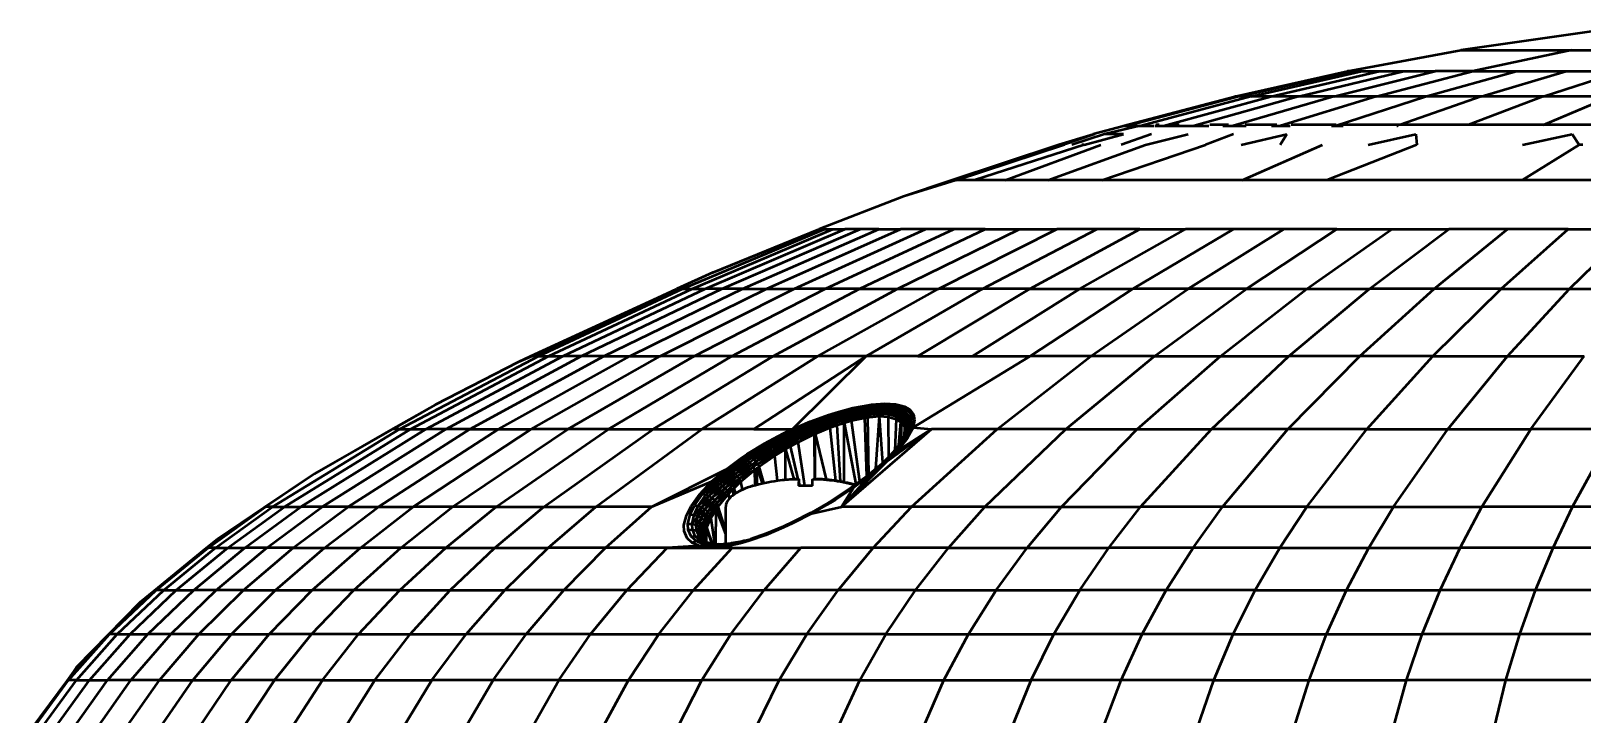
# Model space of a CAD drawing. Header units: millimetres. Extents: x -232 to 1390, y -69 to 653.
# Drawn here: x 91.8 to 146, y 526.2 to 550 of the extents above; entities that cross this region are included whole.
import ezdxf

# ---------------------------------------------------------------- set-up
doc = ezdxf.new("R2010")
doc.units = ezdxf.units.MM
doc.layers.add('Видимый контур (ГОСТ)', color=7, linetype='Continuous', lineweight=50)

msp = doc.modelspace()

# ---------------------------------------------------------------- linework, layer by layer
at = {"layer": 'Видимый контур (ГОСТ)'}
for p, q in [((146.331, 550.043), (141.695, 549.375)), ((137.737, 548.643), (141.695, 549.375)), ((141.695, 549.375), (141.826, 549.375)), ((141.826, 549.375), (141.853, 549.375)), ((141.853, 549.375), (142.163, 549.375)), ((145.55, 549.375), (142.109, 548.643)), ((142.163, 549.375), (142.325, 549.375)), ((142.325, 549.375), (142.704, 549.375)), ((142.704, 549.375), (143.105, 549.375)), ((143.105, 549.375), (143.444, 549.375)), ((143.444, 549.375), (144.184, 549.375)), ((144.184, 549.375), (144.38, 549.375)), ((144.38, 549.375), (145.511, 549.375)), ((145.511, 549.375), (145.55, 549.375)), ((145.55, 549.375), (146.86, 549.375)), ((133.808, 547.765), (137.737, 548.643)), ((133.948, 547.765), (137.861, 548.643)), ((134.367, 547.765), (138.233, 548.643)), ((135.063, 547.765), (138.85, 548.643)), ((136.028, 547.765), (139.706, 548.643)), ((137.256, 547.765), (140.796, 548.643)), ((137.861, 548.643), (137.737, 548.643)), ((137.861, 548.643), (138.233, 548.643)), ((138.233, 548.643), (138.85, 548.643)), ((138.737, 547.765), (142.109, 548.643)), ((138.85, 548.643), (139.706, 548.643)), ((139.706, 548.643), (140.796, 548.643)), ((140.458, 547.765), (143.636, 548.643)), ((142.109, 548.643), (140.796, 548.643)), ((142.109, 548.643), (143.636, 548.643)), ((142.406, 547.765), (145.365, 548.643)), ((143.636, 548.643), (145.365, 548.643)), ((144.565, 547.765), (147.28, 548.643)), ((145.365, 548.643), (147.28, 548.643)), ((129.914, 546.742), (133.808, 547.765)), ((133.948, 547.765), (130.07, 546.742)), ((134.367, 547.765), (130.537, 546.742)), ((131.31, 546.742), (135.063, 547.765)), ((136.028, 547.765), (132.383, 546.742)), ((137.256, 547.765), (133.748, 546.742)), ((133.948, 547.765), (133.808, 547.765)), ((134.367, 547.765), (133.948, 547.765)), ((135.063, 547.765), (134.367, 547.765)), ((136.028, 547.765), (135.063, 547.765)), ((138.737, 547.765), (135.394, 546.742)), ((137.256, 547.765), (136.028, 547.765)), ((138.737, 547.765), (137.256, 547.765)), ((137.308, 546.742), (140.458, 547.765)), ((140.458, 547.765), (138.737, 547.765)), ((142.406, 547.765), (139.572, 546.776)), ((142.406, 547.765), (140.458, 547.765)), ((144.565, 547.765), (141.964, 546.776)), ((144.565, 547.765), (142.406, 547.765)), ((146.918, 547.765), (144.565, 547.765)), ((144.571, 546.776), (146.918, 547.765)), ((128.859, 546.441), (127.665, 546.074)), ((128.915, 546.443), (127.83, 546.074)), ((129.254, 546.443), (128.119, 546.074)), ((128.551, 546.074), (129.92, 546.443)), ((128.915, 546.443), (128.859, 546.441)), ((128.866, 546.443), (128.859, 546.441)), ((129.915, 546.73), (128.866, 546.443)), ((130.491, 546.735), (129.254, 546.443)), ((129.92, 546.443), (129.254, 546.443)), ((130.901, 546.443), (129.837, 546.074)), ((129.914, 546.742), (130.07, 546.742)), ((129.915, 546.73), (129.914, 546.742)), ((130.07, 546.742), (130.23, 546.742)), ((130.07, 546.726), (130.07, 546.742)), ((130.23, 546.742), (130.537, 546.742)), ((130.537, 546.742), (130.975, 546.742)), ((130.537, 546.728), (130.537, 546.742)), ((130.686, 546.074), (132.18, 546.443)), ((131.01, 546.742), (131.114, 546.742)), ((131.105, 546.776), (131.048, 546.776)), ((131.117, 546.776), (131.105, 546.776)), ((131.114, 546.742), (131.31, 546.742)), ((131.114, 546.738), (131.114, 546.742)), ((131.115, 546.738), (131.114, 546.742)), ((131.17, 546.776), (131.117, 546.776)), ((131.31, 546.742), (131.309, 546.729)), ((131.31, 546.742), (132.383, 546.742)), ((131.312, 546.729), (131.31, 546.742)), ((131.692, 546.776), (131.682, 546.776)), ((131.857, 546.776), (131.692, 546.776)), ((132.381, 546.732), (132.383, 546.742)), ((132.383, 546.742), (132.591, 546.742)), ((132.384, 546.732), (132.383, 546.742)), ((132.591, 546.742), (132.903, 546.742)), ((133.756, 546.443), (132.784, 546.074)), ((133.217, 546.776), (132.938, 546.776)), ((133.299, 546.776), (133.217, 546.776)), ((133.581, 546.776), (133.299, 546.776)), ((133.382, 546.742), (133.748, 546.742)), ((133.746, 546.736), (133.748, 546.742)), ((133.748, 546.742), (134.203, 546.742)), ((133.748, 546.742), (133.748, 546.736)), ((133.75, 546.736), (133.748, 546.742)), ((134.023, 546.074), (135.622, 546.443)), ((134.83, 546.776), (134.165, 546.776)), ((134.984, 546.776), (134.83, 546.776)), ((135.27, 546.776), (134.984, 546.776)), ((135.088, 546.742), (135.394, 546.742)), ((135.622, 546.443), (135.385, 546.074)), ((135.394, 546.742), (135.393, 546.735)), ((135.394, 546.742), (135.736, 546.742)), ((135.396, 546.735), (135.394, 546.742)), ((136.131, 546.776), (135.768, 546.776)), ((136.357, 546.776), (136.131, 546.776)), ((136.641, 546.776), (136.357, 546.776)), ((137.112, 546.776), (136.641, 546.776)), ((137.345, 546.776), (137.112, 546.776)), ((137.174, 546.742), (137.237, 546.742)), ((137.236, 546.741), (137.237, 546.742)), ((137.237, 546.742), (137.308, 546.742)), ((137.237, 546.741), (137.237, 546.742)), ((137.308, 546.742), (137.581, 546.742)), ((137.308, 546.742), (137.308, 546.739)), ((137.31, 546.739), (137.308, 546.742)), ((138.453, 546.776), (137.552, 546.776)), ((138.711, 546.776), (138.453, 546.776)), ((138.456, 546.074), (140.125, 546.443)), ((139.33, 546.776), (138.711, 546.776)), ((139.894, 546.776), (139.33, 546.776)), ((139.457, 546.742), (139.474, 546.742)), ((139.49, 546.748), (139.474, 546.742)), ((139.474, 546.742), (139.482, 546.742)), ((139.474, 546.742), (139.474, 546.742)), ((141.001, 546.776), (139.894, 546.776)), ((140.125, 546.443), (140.154, 546.074)), ((141.097, 546.776), (141.001, 546.776)), ((142.71, 546.776), (141.097, 546.776)), ((142.771, 546.776), (142.71, 546.776)), ((143.548, 546.776), (142.771, 546.776)), ((144.407, 546.776), (143.548, 546.776)), ((143.846, 546.074), (145.577, 546.443)), ((145.802, 546.776), (144.407, 546.776)), ((145.825, 546.074), (145.577, 546.443)), ((146.292, 546.776), (145.802, 546.776)), ((127.665, 546.074), (123.87, 544.818)), ((127.684, 546.074), (123.87, 544.818)), ((124.076, 544.85), (127.83, 546.074)), ((128.551, 546.074), (124.723, 544.85)), ((125.794, 544.85), (129.125, 546.074)), ((127.28, 544.85), (130.686, 546.074)), ((127.684, 546.074), (127.665, 546.074)), ((127.731, 546.074), (127.684, 546.074)), ((127.872, 546.074), (127.83, 546.074)), ((128.551, 546.074), (128.467, 546.074)), ((129.166, 544.85), (132.784, 546.074)), ((134.06, 544.85), (136.866, 546.074)), ((140.154, 546.074), (137.021, 544.85)), ((143.831, 544.85), (145.825, 546.074)), ((145.948, 546.074), (145.825, 546.074)), ((124.076, 544.85), (122.243, 544.28)), ((123.87, 544.818), (122.243, 544.28)), ((124.723, 544.85), (124.076, 544.85)), ((125.794, 544.85), (124.723, 544.85)), ((127.28, 544.85), (125.794, 544.85)), ((129.166, 544.85), (127.28, 544.85)), ((131.433, 544.85), (129.166, 544.85)), ((134.06, 544.85), (131.433, 544.85)), ((137.021, 544.85), (134.06, 544.85)), ((140.289, 544.85), (137.021, 544.85)), ((143.831, 544.85), (140.289, 544.85)), ((147.613, 544.85), (143.831, 544.85)), ((122.243, 544.28), (119.303, 543.136)), ((114.535, 541.051), (119.482, 543.136)), ((114.863, 541.051), (119.78, 543.136)), ((115.32, 541.051), (120.196, 543.136)), ((115.59, 541.624), (119.303, 543.136)), ((115.907, 541.051), (120.729, 543.136)), ((116.62, 541.051), (121.378, 543.136)), ((117.46, 541.051), (122.14, 543.136)), ((118.423, 541.051), (123.016, 543.136)), ((119.482, 543.136), (119.303, 543.136)), ((119.303, 543.136), (119.304, 543.136)), ((119.304, 543.136), (119.304, 543.136)), ((119.304, 543.136), (119.304, 543.136)), ((119.482, 543.136), (119.78, 543.136)), ((119.507, 541.051), (124.001, 543.136)), ((119.78, 543.136), (120.196, 543.136)), ((120.729, 543.136), (120.196, 543.136)), ((120.711, 541.051), (125.095, 543.136)), ((121.378, 543.136), (120.729, 543.136)), ((121.378, 543.136), (122.14, 543.136)), ((122.03, 541.051), (126.294, 543.136)), ((123.016, 543.136), (122.14, 543.136)), ((124.001, 543.136), (123.016, 543.136)), ((123.461, 541.051), (127.595, 543.136)), ((125.095, 543.136), (124.001, 543.136)), ((125.003, 541.051), (128.995, 543.136)), ((125.095, 543.136), (126.294, 543.136)), ((126.294, 543.136), (127.595, 543.136)), ((126.649, 541.051), (130.492, 543.136)), ((128.995, 543.136), (127.595, 543.136)), ((128.397, 541.051), (132.08, 543.136)), ((130.492, 543.136), (128.995, 543.136)), ((130.242, 541.051), (133.757, 543.136)), ((130.492, 543.136), (132.08, 543.136)), ((133.757, 543.136), (132.08, 543.136)), ((132.181, 541.051), (135.519, 543.136)), ((135.519, 543.136), (133.757, 543.136)), ((134.207, 541.051), (137.361, 543.136)), ((137.361, 543.136), (135.519, 543.136)), ((136.317, 541.051), (139.278, 543.136)), ((137.361, 543.136), (139.278, 543.136)), ((138.505, 541.051), (141.267, 543.136)), ((139.278, 543.136), (141.267, 543.136)), ((140.766, 541.051), (143.322, 543.136)), ((143.322, 543.136), (141.267, 543.136)), ((143.094, 541.051), (145.438, 543.136)), ((145.438, 543.136), (143.322, 543.136)), ((145.438, 543.136), (147.61, 543.136)), ((145.485, 541.051), (147.61, 543.136)), ((115.59, 541.624), (114.338, 541.051)), ((109.286, 538.705), (114.338, 541.051)), ((109.502, 538.705), (114.535, 541.051)), ((109.86, 538.705), (114.863, 541.051)), ((110.359, 538.705), (115.32, 541.051)), ((111, 538.705), (115.907, 541.051)), ((111.78, 538.705), (116.62, 541.051)), ((112.698, 538.705), (117.46, 541.051)), ((113.75, 538.705), (118.423, 541.051)), ((114.535, 541.051), (114.338, 541.051)), ((114.338, 541.051), (114.338, 541.051)), ((114.535, 541.051), (114.863, 541.051)), ((114.863, 541.051), (115.32, 541.051)), ((114.935, 538.705), (119.507, 541.051)), ((115.907, 541.051), (115.32, 541.051)), ((116.62, 541.051), (115.907, 541.051)), ((116.25, 538.705), (120.711, 541.051)), ((116.62, 541.051), (117.46, 541.051)), ((117.46, 541.051), (118.423, 541.051)), ((117.691, 538.705), (122.03, 541.051)), ((119.507, 541.051), (118.423, 541.051)), ((119.256, 538.705), (123.461, 541.051)), ((120.711, 541.051), (119.507, 541.051)), ((120.711, 541.051), (122.03, 541.051)), ((120.94, 538.705), (125.003, 541.051)), ((122.03, 541.051), (123.461, 541.051)), ((122.739, 538.705), (126.649, 541.051)), ((125.003, 541.051), (123.461, 541.051)), ((124.649, 538.705), (128.397, 541.051)), ((126.649, 541.051), (125.003, 541.051)), ((126.649, 541.051), (128.397, 541.051)), ((126.666, 538.705), (130.242, 541.051)), ((128.397, 541.051), (130.242, 541.051)), ((128.784, 538.705), (132.181, 541.051)), ((132.181, 541.051), (130.242, 541.051)), ((130.998, 538.705), (134.207, 541.051)), ((134.207, 541.051), (132.181, 541.051)), ((133.304, 538.705), (136.317, 541.051)), ((134.207, 541.051), (136.317, 541.051)), ((135.695, 538.705), (138.505, 541.051)), ((136.317, 541.051), (138.505, 541.051)), ((138.165, 538.705), (140.766, 541.051)), ((140.766, 541.051), (138.505, 541.051)), ((140.71, 538.705), (143.094, 541.051)), ((143.094, 541.051), (140.766, 541.051)), ((143.094, 541.051), (145.485, 541.051)), ((143.322, 538.705), (145.485, 541.051)), ((145.485, 541.051), (147.931, 541.051)), ((113.801, 540.801), (109.22, 538.694)), ((104.65, 536.165), (109.502, 538.705)), ((105.037, 536.165), (109.86, 538.705)), ((105.578, 536.165), (110.359, 538.705)), ((108.797, 538.5), (105.902, 537.017)), ((106.271, 536.165), (111, 538.705)), ((107.115, 536.165), (111.78, 538.705)), ((108.107, 536.165), (112.698, 538.705)), ((109.286, 538.705), (108.797, 538.5)), ((109.219, 538.694), (108.797, 538.5)), ((109.22, 538.694), (109.219, 538.694)), ((109.246, 536.165), (113.75, 538.705)), ((109.502, 538.705), (109.286, 538.705)), ((109.502, 538.705), (109.86, 538.705)), ((109.86, 538.705), (110.359, 538.705)), ((111, 538.705), (110.359, 538.705)), ((110.528, 536.165), (114.935, 538.705)), ((111.78, 538.705), (111, 538.705)), ((111.78, 538.705), (112.698, 538.705)), ((111.951, 536.165), (116.25, 538.705)), ((112.698, 538.705), (113.75, 538.705)), ((113.51, 536.165), (117.691, 538.705)), ((114.935, 538.705), (113.75, 538.705)), ((116.25, 538.705), (114.935, 538.705)), ((115.202, 536.165), (119.256, 538.705)), ((116.25, 538.705), (117.691, 538.705)), ((117.024, 536.165), (120.94, 538.705)), ((117.691, 538.705), (119.256, 538.705)), ((118.371, 536.165), (120.94, 538.705)), ((120.94, 538.705), (119.256, 538.705)), ((122.739, 538.705), (120.94, 538.705)), ((122.578, 536.217), (126.666, 538.705)), ((122.739, 538.705), (124.649, 538.705)), ((124.649, 538.705), (126.666, 538.705)), ((125.51, 536.165), (128.784, 538.705)), ((128.784, 538.705), (126.666, 538.705)), ((127.906, 536.165), (130.998, 538.705)), ((130.998, 538.705), (128.784, 538.705)), ((130.4, 536.165), (133.304, 538.705)), ((130.998, 538.705), (133.304, 538.705)), ((132.986, 536.165), (135.695, 538.705)), ((133.304, 538.705), (135.695, 538.705)), ((135.659, 536.165), (138.165, 538.705)), ((138.165, 538.705), (135.695, 538.705)), ((140.71, 538.705), (138.165, 538.705)), ((138.412, 536.165), (140.71, 538.705)), ((140.71, 538.705), (143.322, 538.705)), ((141.238, 536.165), (143.322, 538.705)), ((143.322, 538.705), (145.996, 538.705)), ((144.13, 536.165), (145.996, 538.705)), ((105.902, 537.017), (104.357, 536.134)), ((105.902, 537.017), (104.417, 536.165)), ((119.613, 536.623), (119.881, 536.709)), ((119.621, 536.66), (119.703, 536.686)), ((119.703, 536.686), (119.894, 536.747)), ((119.872, 536.602), (120.419, 536.754)), ((120.411, 536.688), (119.872, 536.602)), ((119.874, 536.66), (120.433, 536.813)), ((119.881, 536.709), (119.874, 536.66)), ((119.875, 536.535), (120.411, 536.688)), ((119.881, 536.709), (120.452, 536.863)), ((119.894, 536.747), (120.477, 536.902)), ((120.41, 536.616), (120.893, 536.716)), ((120.411, 536.688), (120.41, 536.616)), ((120.411, 536.688), (120.904, 536.788)), ((120.419, 536.754), (120.411, 536.688)), ((120.419, 536.754), (120.922, 536.854)), ((120.433, 536.813), (120.419, 536.754)), ((120.433, 536.813), (120.947, 536.913)), ((120.452, 536.863), (120.433, 536.813)), ((120.452, 536.863), (120.977, 536.964)), ((120.477, 536.902), (121.013, 537.005)), ((120.893, 536.716), (120.89, 536.641)), ((120.904, 536.788), (120.893, 536.716)), ((120.893, 536.716), (120.996, 536.731)), ((120.922, 536.854), (120.904, 536.788)), ((120.904, 536.788), (121.009, 536.803)), ((120.947, 536.913), (120.922, 536.854)), ((120.922, 536.854), (121.029, 536.869)), ((120.977, 536.964), (120.947, 536.913)), ((120.947, 536.913), (121.056, 536.929)), ((120.977, 536.964), (121.089, 536.979)), ((120.996, 536.731), (120.99, 536.656)), ((121.399, 536.69), (120.99, 536.656)), ((121.009, 536.803), (120.996, 536.731)), ((120.996, 536.731), (121.411, 536.765)), ((121.029, 536.869), (121.009, 536.803)), ((121.009, 536.803), (121.433, 536.836)), ((121.013, 537.005), (121.127, 537.02)), ((121.056, 536.929), (121.029, 536.869)), ((121.029, 536.869), (121.462, 536.903)), ((121.089, 536.979), (121.056, 536.929)), ((121.056, 536.929), (121.498, 536.962)), ((121.089, 536.979), (121.541, 537.013)), ((121.127, 537.02), (121.589, 537.054)), ((121.399, 536.69), (121.395, 536.613)), ((121.411, 536.765), (121.399, 536.69)), ((121.732, 536.669), (121.399, 536.69)), ((121.433, 536.836), (121.411, 536.765)), ((121.411, 536.765), (121.75, 536.744)), ((121.462, 536.903), (121.433, 536.836)), ((121.433, 536.836), (121.778, 536.816)), ((121.498, 536.962), (121.462, 536.903)), ((121.462, 536.903), (121.814, 536.882)), ((121.541, 537.013), (121.498, 536.962)), ((121.498, 536.962), (121.858, 536.941)), ((121.541, 537.013), (121.909, 536.992)), ((121.589, 537.054), (121.966, 537.033)), ((121.75, 536.744), (121.732, 536.669)), ((121.778, 536.816), (121.75, 536.744)), ((121.75, 536.744), (122.025, 536.668)), ((121.814, 536.882), (121.778, 536.816)), ((121.778, 536.816), (122.058, 536.74)), ((121.858, 536.941), (121.814, 536.882)), ((121.814, 536.882), (122.1, 536.806)), ((121.909, 536.992), (121.858, 536.941)), ((121.858, 536.941), (122.151, 536.865)), ((121.909, 536.992), (122.209, 536.915)), ((121.966, 537.033), (122.153, 536.986)), ((122.058, 536.74), (122.025, 536.668)), ((122.1, 536.806), (122.058, 536.74)), ((122.058, 536.74), (122.225, 536.636)), ((122.151, 536.865), (122.1, 536.806)), ((122.1, 536.806), (122.271, 536.702)), ((122.209, 536.915), (122.151, 536.865)), ((122.151, 536.865), (122.326, 536.761)), ((122.153, 536.986), (122.273, 536.956)), ((122.209, 536.915), (122.39, 536.81)), ((122.271, 536.702), (122.225, 536.636)), ((122.326, 536.761), (122.271, 536.702)), ((122.345, 536.46), (122.271, 536.702)), ((122.271, 536.702), (122.393, 536.526)), ((122.273, 536.956), (122.46, 536.849)), ((122.39, 536.81), (122.326, 536.761)), ((122.326, 536.761), (122.453, 536.584)), ((122.39, 536.81), (122.521, 536.632)), ((122.46, 536.849), (122.596, 536.669)), ((100.225, 533.453), (104.65, 536.165)), ((100.639, 533.453), (105.037, 536.165)), ((101.217, 533.453), (105.578, 536.165)), ((101.684, 534.606), (104.417, 536.165)), ((101.958, 533.453), (106.271, 536.165)), ((102.861, 533.453), (107.115, 536.165)), ((103.921, 533.453), (108.107, 536.165)), ((104.65, 536.165), (104.417, 536.165)), ((104.65, 536.165), (105.037, 536.165)), ((105.037, 536.165), (105.578, 536.165)), ((105.138, 533.453), (109.246, 536.165)), ((106.271, 536.165), (105.578, 536.165)), ((107.115, 536.165), (106.271, 536.165)), ((106.509, 533.453), (110.528, 536.165)), ((107.115, 536.165), (108.107, 536.165)), ((108.03, 533.453), (111.951, 536.165)), ((108.107, 536.165), (109.246, 536.165)), ((110.528, 536.165), (109.246, 536.165)), ((109.697, 533.453), (113.51, 536.165)), ((111.951, 536.165), (110.528, 536.165)), ((111.506, 533.453), (115.202, 536.165)), ((111.951, 536.165), (113.51, 536.165)), ((113.51, 536.165), (115.202, 536.165)), ((117.024, 536.165), (115.202, 536.165)), ((117.024, 536.165), (118.371, 536.165)), ((118.038, 536.007), (118.34, 536.151)), ((118.34, 536.151), (118.371, 536.165)), ((118.36, 536.121), (118.991, 536.394)), ((118.371, 536.165), (118.985, 536.428)), ((118.385, 536.077), (119.002, 536.348)), ((119.019, 536.29), (118.385, 536.077)), ((118.416, 536.02), (119.019, 536.29)), ((119.041, 536.224), (118.416, 536.02)), ((118.45, 535.953), (119.041, 536.224)), ((119.066, 536.15), (118.45, 535.953)), ((118.487, 535.879), (119.066, 536.15)), ((118.985, 536.428), (119.621, 536.66)), ((118.991, 536.394), (119.613, 536.623)), ((118.991, 536.394), (119.002, 536.348)), ((119.002, 536.348), (119.612, 536.575)), ((119.615, 536.517), (119.002, 536.348)), ((119.002, 536.348), (119.019, 536.29)), ((119.019, 536.29), (119.615, 536.517)), ((119.624, 536.451), (119.019, 536.29)), ((119.019, 536.29), (119.041, 536.224)), ((119.041, 536.224), (119.624, 536.451)), ((119.638, 536.378), (119.041, 536.224)), ((119.041, 536.224), (119.066, 536.15)), ((119.066, 536.15), (119.638, 536.378)), ((119.657, 536.3), (119.066, 536.15)), ((119.066, 536.15), (119.095, 536.071)), ((119.657, 536.3), (119.095, 536.071)), ((119.161, 536.005), (119.657, 536.3)), ((119.161, 536.005), (119.68, 536.221)), ((119.612, 536.575), (119.874, 536.66)), ((119.613, 536.623), (119.612, 536.575)), ((119.612, 536.575), (119.615, 536.517)), ((119.615, 536.517), (119.872, 536.602)), ((119.615, 536.517), (119.624, 536.451)), ((119.624, 536.451), (119.875, 536.535)), ((119.624, 536.451), (119.638, 536.378)), ((119.638, 536.378), (119.885, 536.463)), ((119.638, 536.378), (119.657, 536.3)), ((119.657, 536.3), (119.899, 536.386)), ((119.918, 536.307), (119.657, 536.3)), ((119.657, 536.3), (119.68, 536.221)), ((119.68, 536.221), (119.918, 536.307)), ((119.886, 534.363), (119.68, 536.221)), ((119.874, 536.66), (119.872, 536.602)), ((119.872, 536.602), (119.875, 536.535)), ((120.41, 536.616), (119.875, 536.535)), ((119.875, 536.535), (119.885, 536.463)), ((119.885, 536.463), (120.41, 536.616)), ((120.415, 536.54), (119.885, 536.463)), ((119.885, 536.463), (119.899, 536.386)), ((120.415, 536.54), (119.899, 536.386)), ((119.899, 536.386), (119.918, 536.307)), ((119.918, 536.307), (120.167, 536.383)), ((119.918, 536.307), (120.028, 534.34)), ((120.075, 533.453), (123.219, 536.165)), ((120.167, 536.383), (120.415, 536.54)), ((120.167, 536.383), (120.426, 536.462)), ((120.167, 536.383), (120.583, 534.241)), ((120.169, 534.315), (120.167, 536.383)), ((120.89, 536.641), (120.41, 536.616)), ((120.41, 536.616), (120.415, 536.54)), ((120.415, 536.54), (120.89, 536.641)), ((120.893, 536.563), (120.415, 536.54)), ((120.415, 536.54), (120.426, 536.462)), ((120.426, 536.462), (120.893, 536.563)), ((120.714, 534.338), (120.426, 536.462)), ((120.89, 536.641), (120.99, 536.656)), ((120.89, 536.641), (120.893, 536.563)), ((120.893, 536.563), (120.992, 536.579)), ((120.964, 534.523), (120.893, 536.563)), ((120.99, 536.656), (120.992, 536.579)), ((120.992, 536.579), (121.055, 536.584)), ((120.992, 536.579), (121.02, 534.57)), ((121.055, 536.584), (121.395, 536.613)), ((121.395, 536.613), (121.267, 534.776)), ((121.395, 536.613), (121.724, 536.592)), ((121.395, 536.613), (121.514, 534.988)), ((123.219, 536.165), (121.621, 535.003)), ((121.732, 536.669), (121.724, 536.592)), ((121.724, 536.592), (121.744, 536.586)), ((121.73, 535.201), (121.724, 536.592)), ((122.003, 536.592), (121.732, 536.669)), ((121.744, 536.586), (121.992, 536.515)), ((121.992, 536.515), (121.935, 535.423)), ((122.003, 536.592), (121.992, 536.515)), ((121.992, 536.515), (122.166, 536.487)), ((121.992, 536.515), (122.155, 536.409)), ((122.025, 536.668), (122.003, 536.592)), ((122.166, 536.487), (122.003, 536.592)), ((122.166, 536.487), (122.025, 536.668)), ((122.025, 536.668), (122.19, 536.563)), ((122.033, 535.409), (123.219, 536.165)), ((122.084, 535.614), (122.155, 536.409)), ((122.169, 536.386), (122.1, 535.635)), ((122.166, 536.487), (122.155, 536.409)), ((122.155, 536.409), (122.169, 536.386)), ((122.19, 536.563), (122.166, 536.487)), ((122.284, 536.309), (122.166, 536.487)), ((122.169, 536.386), (122.284, 536.309)), ((122.169, 536.386), (122.274, 536.23)), ((122.17, 535.74), (122.169, 536.386)), ((122.225, 536.636), (122.19, 536.563)), ((122.284, 536.309), (122.19, 536.563)), ((122.19, 536.563), (122.308, 536.387)), ((122.308, 536.387), (122.225, 536.636)), ((122.225, 536.636), (122.345, 536.46)), ((122.274, 536.23), (122.267, 535.919)), ((122.284, 536.309), (122.274, 536.23)), ((122.274, 536.23), (122.312, 536.131)), ((122.274, 536.23), (122.301, 536.071)), ((122.278, 535.939), (122.334, 536.209)), ((122.281, 535.945), (122.371, 536.283)), ((122.334, 536.209), (122.281, 535.945)), ((122.308, 536.387), (122.284, 536.309)), ((122.312, 536.131), (122.284, 536.309)), ((122.484, 536.15), (122.305, 535.825)), ((122.345, 536.46), (122.308, 536.387)), ((122.312, 536.131), (122.308, 536.387)), ((122.308, 536.387), (122.334, 536.209)), ((122.334, 536.209), (122.312, 536.131)), ((122.315, 536.018), (122.42, 536.35)), ((122.371, 536.283), (122.315, 536.018)), ((122.334, 536.209), (122.345, 536.46)), ((122.371, 536.283), (122.334, 536.209)), ((122.393, 536.526), (122.345, 536.46)), ((122.345, 536.46), (122.371, 536.283)), ((122.363, 536.084), (122.481, 536.407)), ((122.42, 536.35), (122.363, 536.084)), ((122.425, 536.141), (122.363, 536.084)), ((122.371, 536.283), (122.393, 536.526)), ((122.42, 536.35), (122.371, 536.283)), ((122.556, 536.165), (122.386, 535.851)), ((122.453, 536.584), (122.393, 536.526)), ((122.393, 536.526), (122.42, 536.35)), ((122.484, 536.15), (122.411, 536.106)), ((122.425, 536.141), (122.411, 536.106)), ((122.481, 536.407), (122.42, 536.35)), ((122.481, 536.407), (122.425, 536.141)), ((122.497, 536.186), (122.425, 536.141)), ((122.521, 536.632), (122.453, 536.584)), ((122.453, 536.584), (122.481, 536.407)), ((122.552, 536.454), (122.481, 536.407)), ((122.497, 536.186), (122.484, 536.15)), ((122.552, 536.454), (122.497, 536.186)), ((122.521, 536.632), (122.552, 536.454)), ((122.524, 533.453), (125.51, 536.165)), ((122.565, 536.181), (122.556, 536.165)), ((122.578, 536.217), (122.565, 536.181)), ((122.631, 536.489), (122.578, 536.217)), ((122.578, 536.217), (123.219, 536.165)), ((122.596, 536.669), (122.631, 536.489)), ((125.51, 536.165), (123.219, 536.165)), ((125.085, 533.453), (127.906, 536.165)), ((127.906, 536.165), (125.51, 536.165)), ((127.751, 533.453), (130.4, 536.165)), ((127.906, 536.165), (130.4, 536.165)), ((130.4, 536.165), (132.986, 536.165)), ((130.516, 533.453), (132.986, 536.165)), ((135.659, 536.165), (132.986, 536.165)), ((133.374, 533.453), (135.659, 536.165)), ((138.412, 536.165), (135.659, 536.165)), ((136.316, 533.453), (138.412, 536.165)), ((138.412, 536.165), (141.238, 536.165)), ((139.337, 533.453), (141.238, 536.165)), ((141.238, 536.165), (144.13, 536.165)), ((142.429, 533.453), (144.13, 536.165)), ((147.082, 536.165), (144.13, 536.165)), ((145.584, 533.453), (147.082, 536.165)), ((104.357, 536.134), (101.684, 534.606)), ((104.357, 536.134), (104.357, 536.134)), ((116.771, 535.288), (117.388, 535.663)), ((116.828, 535.269), (117.429, 535.639)), ((117.477, 535.599), (116.828, 535.269)), ((116.891, 535.233), (117.477, 535.599)), ((117.388, 535.663), (118.038, 536.007)), ((117.429, 535.639), (118.064, 535.979)), ((118.097, 535.936), (117.429, 535.639)), ((117.429, 535.639), (117.477, 535.599)), ((117.477, 535.599), (118.097, 535.936)), ((118.134, 535.88), (117.477, 535.599)), ((117.477, 535.599), (117.529, 535.545)), ((117.529, 535.545), (118.134, 535.88)), ((118.175, 535.813), (117.529, 535.545)), ((117.583, 535.477), (118.175, 535.813)), ((118.217, 535.737), (117.583, 535.477)), ((117.637, 535.401), (118.217, 535.737)), ((118.26, 535.656), (117.637, 535.401)), ((118.26, 535.656), (117.689, 535.317)), ((118.064, 535.979), (118.36, 536.121)), ((118.064, 535.979), (118.097, 535.936)), ((118.097, 535.936), (118.385, 536.077)), ((118.097, 535.936), (118.134, 535.88)), ((118.124, 535.464), (118.26, 535.656)), ((118.134, 535.88), (118.416, 536.02)), ((118.134, 535.88), (118.175, 535.813)), ((118.175, 535.813), (118.45, 535.953)), ((118.487, 535.879), (118.175, 535.813)), ((118.175, 535.813), (118.217, 535.737)), ((118.217, 535.737), (118.487, 535.879)), ((118.526, 535.798), (118.217, 535.737)), ((118.217, 535.737), (118.26, 535.656)), ((118.26, 535.656), (118.526, 535.798)), ((118.565, 535.715), (118.26, 535.656)), ((118.26, 535.656), (118.302, 535.572)), ((118.302, 535.572), (118.565, 535.715)), ((118.36, 536.121), (118.385, 536.077)), ((118.385, 536.077), (118.416, 536.02)), ((118.416, 536.02), (118.45, 535.953)), ((118.45, 535.953), (118.487, 535.879)), ((119.095, 536.071), (118.487, 535.879)), ((118.487, 535.879), (118.526, 535.798)), ((118.526, 535.798), (119.095, 536.071)), ((119.126, 535.99), (118.526, 535.798)), ((118.526, 535.798), (118.565, 535.715)), ((118.565, 535.715), (119.126, 535.99)), ((118.798, 534.187), (118.565, 535.715)), ((119.095, 536.071), (119.126, 535.99)), ((119.126, 535.99), (119.161, 536.005)), ((119.126, 535.99), (119.14, 534.418)), ((119.161, 536.005), (119.546, 534.403)), ((119.162, 534.419), (119.161, 536.005)), ((121.896, 535.373), (122.232, 535.783)), ((122.173, 535.728), (121.896, 535.373)), ((121.952, 535.427), (122.305, 535.825)), ((122.232, 535.783), (121.952, 535.427)), ((122.305, 535.825), (122.022, 535.465)), ((122.386, 535.851), (122.102, 535.486)), ((122.301, 535.982), (122.143, 535.69)), ((122.147, 535.694), (122.349, 536.049)), ((122.173, 535.728), (122.411, 536.106)), ((122.349, 536.049), (122.173, 535.728)), ((122.232, 535.783), (122.173, 535.728)), ((122.411, 536.106), (122.232, 535.783)), ((122.305, 535.825), (122.232, 535.783)), ((122.275, 535.935), (122.312, 536.131)), ((122.315, 536.018), (122.284, 535.951)), ((122.349, 536.049), (122.301, 535.982)), ((122.315, 536.018), (122.301, 535.982)), ((122.363, 536.084), (122.315, 536.018)), ((122.411, 536.106), (122.349, 536.049)), ((122.363, 536.084), (122.349, 536.049)), ((116.039, 534.761), (116.602, 535.175)), ((116.115, 534.752), (116.663, 535.159)), ((116.731, 535.123), (116.115, 534.752)), ((116.198, 534.721), (116.731, 535.123)), ((116.801, 535.071), (116.198, 534.721)), ((116.284, 534.67), (116.801, 535.071)), ((116.602, 535.175), (116.771, 535.288)), ((116.663, 535.159), (116.828, 535.269)), ((116.663, 535.159), (116.731, 535.123)), ((116.731, 535.123), (116.891, 535.233)), ((116.731, 535.123), (116.801, 535.071)), ((116.801, 535.071), (116.958, 535.18)), ((116.801, 535.071), (116.872, 535.003)), ((116.828, 535.269), (116.891, 535.233)), ((116.872, 535.003), (117.025, 535.113)), ((117.529, 535.545), (116.891, 535.233)), ((116.891, 535.233), (116.958, 535.18)), ((116.958, 535.18), (117.529, 535.545)), ((117.583, 535.477), (116.958, 535.18)), ((116.958, 535.18), (117.025, 535.113)), ((117.025, 535.113), (117.583, 535.477)), ((117.637, 535.401), (117.025, 535.113)), ((117.025, 535.113), (117.09, 535.034)), ((117.09, 535.034), (117.637, 535.401)), ((117.689, 535.317), (117.09, 535.034)), ((117.149, 534.948), (117.689, 535.317)), ((117.737, 535.23), (117.149, 534.948)), ((117.201, 534.857), (117.737, 535.23)), ((117.529, 535.545), (117.583, 535.477)), ((117.583, 535.477), (117.637, 535.401)), ((117.637, 535.401), (117.689, 535.317)), ((118.124, 535.464), (117.689, 535.317)), ((117.689, 535.317), (117.737, 535.23)), ((117.737, 535.23), (118.124, 535.464)), ((117.737, 535.23), (117.833, 534.369)), ((118.123, 534.403), (118.124, 535.464)), ((118.124, 535.464), (118.302, 535.572)), ((118.124, 535.464), (118.419, 534.42)), ((118.566, 534.414), (118.302, 535.572)), ((121.481, 534.956), (121.953, 535.389)), ((121.884, 535.352), (121.481, 534.956)), ((121.953, 535.389), (121.545, 534.99)), ((122.033, 535.409), (121.621, 535.003)), ((121.829, 535.298), (121.808, 535.277)), ((121.896, 535.373), (121.829, 535.298)), ((121.884, 535.352), (121.829, 535.298)), ((121.952, 535.427), (121.884, 535.352)), ((121.953, 535.389), (121.884, 535.352)), ((121.952, 535.427), (121.896, 535.373)), ((122.022, 535.465), (121.952, 535.427)), ((122.022, 535.465), (121.953, 535.389)), ((122.102, 535.486), (122.033, 535.409)), ((101.684, 534.606), (99.917, 533.418)), ((101.684, 534.606), (99.977, 533.453)), ((113.453, 533.453), (116.039, 534.761)), ((115.548, 534.335), (116.039, 534.761)), ((115.639, 534.334), (116.115, 534.752)), ((116.198, 534.721), (115.639, 534.334)), ((115.738, 534.309), (116.198, 534.721)), ((116.284, 534.67), (115.738, 534.309)), ((115.837, 534.261), (116.284, 534.67)), ((116.367, 534.603), (115.837, 534.261)), ((115.932, 534.193), (116.367, 534.603)), ((116.444, 534.521), (115.932, 534.193)), ((116.017, 534.109), (116.444, 534.521)), ((116.115, 534.752), (116.198, 534.721)), ((116.198, 534.721), (116.284, 534.67)), ((116.872, 535.003), (116.284, 534.67)), ((116.284, 534.67), (116.367, 534.603)), ((116.367, 534.603), (116.872, 535.003)), ((116.94, 534.924), (116.367, 534.603)), ((116.367, 534.603), (116.444, 534.521)), ((116.444, 534.521), (116.94, 534.924)), ((117.002, 534.837), (116.444, 534.521)), ((116.444, 534.521), (116.511, 534.43)), ((116.511, 534.43), (117.002, 534.837)), ((117.054, 534.745), (116.511, 534.43)), ((116.564, 534.334), (117.054, 534.745)), ((116.872, 535.003), (116.94, 534.924)), ((116.94, 534.924), (117.09, 535.034)), ((117.149, 534.948), (116.94, 534.924)), ((116.94, 534.924), (117.002, 534.837)), ((117.149, 534.948), (117.002, 534.837)), ((117.002, 534.837), (117.054, 534.745)), ((117.054, 534.745), (117.142, 534.812)), ((117.07, 534.211), (117.054, 534.745)), ((117.09, 535.034), (117.149, 534.948)), ((117.142, 534.812), (117.201, 534.857)), ((117.142, 534.812), (117.316, 534.275)), ((117.142, 534.231), (117.142, 534.812)), ((117.149, 534.948), (117.201, 534.857)), ((117.372, 534.288), (117.201, 534.857)), ((121.621, 535.003), (120.075, 533.453)), ((120.075, 533.453), (121.079, 534.549)), ((120.396, 534.103), (121.01, 534.543)), ((121.01, 534.543), (120.44, 534.125)), ((121.079, 534.549), (120.5, 534.122)), ((120.955, 534.515), (121.545, 534.99)), ((121.481, 534.956), (120.955, 534.515)), ((121.01, 534.543), (120.955, 534.515)), ((121.545, 534.99), (121.01, 534.543)), ((121.621, 535.003), (121.079, 534.549)), ((121.545, 534.99), (121.481, 534.956)), ((113.453, 533.453), (115.548, 534.335)), ((115.128, 533.89), (115.548, 534.335)), ((115.234, 533.898), (115.639, 534.334)), ((115.738, 534.309), (115.234, 533.898)), ((115.348, 533.879), (115.738, 534.309)), ((115.837, 534.261), (115.348, 533.879)), ((115.461, 533.834), (115.837, 534.261)), ((115.932, 534.193), (115.461, 533.834)), ((115.567, 533.766), (115.932, 534.193)), ((116.017, 534.109), (115.567, 533.766)), ((115.639, 534.334), (115.738, 534.309)), ((115.658, 533.678), (116.017, 534.109)), ((116.087, 534.013), (115.658, 533.678)), ((115.729, 533.578), (116.087, 534.013)), ((115.738, 534.309), (115.837, 534.261)), ((115.837, 534.261), (115.932, 534.193)), ((115.932, 534.193), (116.017, 534.109)), ((116.511, 534.43), (116.017, 534.109)), ((116.017, 534.109), (116.087, 534.013)), ((116.511, 534.43), (116.087, 534.013)), ((116.087, 534.013), (116.317, 534.089)), ((116.087, 534.013), (116.139, 533.912)), ((116.139, 533.912), (116.317, 534.089)), ((116.316, 533.875), (116.317, 534.089)), ((116.317, 534.089), (116.511, 534.43)), ((116.317, 534.089), (116.564, 534.334)), ((116.317, 534.089), (116.379, 533.918)), ((116.511, 534.43), (116.564, 534.334)), ((116.628, 534.054), (116.564, 534.334)), ((118.618, 534.184), (118.609, 534.227)), ((120.396, 534.103), (119.789, 533.702)), ((120.44, 534.125), (119.82, 533.718)), ((120.5, 534.122), (119.868, 533.705)), ((120.075, 533.453), (120.5, 534.122)), ((120.955, 534.515), (120.396, 534.103)), ((120.44, 534.125), (120.396, 534.103)), ((97.982, 532.029), (99.977, 533.453)), ((98.238, 532.029), (100.225, 533.453)), ((98.302, 532.332), (99.977, 533.453)), ((98.664, 532.029), (100.639, 533.453)), ((99.258, 532.029), (101.217, 533.453)), ((100.225, 533.453), (99.977, 533.453)), ((100.021, 532.029), (101.958, 533.453)), ((100.225, 533.453), (100.639, 533.453)), ((100.639, 533.453), (101.217, 533.453)), ((100.949, 532.029), (102.861, 533.453)), ((101.958, 533.453), (101.217, 533.453)), ((102.861, 533.453), (101.958, 533.453)), ((102.041, 532.029), (103.921, 533.453)), ((102.861, 533.453), (103.921, 533.453)), ((103.293, 532.029), (105.138, 533.453)), ((103.921, 533.453), (105.138, 533.453)), ((104.703, 532.029), (106.509, 533.453)), ((106.509, 533.453), (105.138, 533.453)), ((106.268, 532.029), (108.03, 533.453)), ((108.03, 533.453), (106.509, 533.453)), ((107.983, 532.029), (109.697, 533.453)), ((108.03, 533.453), (109.697, 533.453)), ((109.697, 533.453), (111.506, 533.453)), ((109.845, 532.029), (111.506, 533.453)), ((113.453, 533.453), (111.506, 533.453)), ((111.849, 532.029), (113.453, 533.453)), ((114.67, 533.158), (114.819, 533.453)), ((114.799, 533.186), (114.952, 533.498)), ((114.819, 533.453), (114.832, 533.48)), ((114.832, 533.48), (115.128, 533.89)), ((114.934, 533.18), (115.078, 533.486)), ((115.202, 533.444), (114.934, 533.18)), ((114.952, 533.498), (115.234, 533.898)), ((114.952, 533.498), (115.078, 533.486)), ((115.066, 533.141), (115.202, 533.444)), ((115.078, 533.486), (115.348, 533.879)), ((115.461, 533.834), (115.078, 533.486)), ((115.078, 533.486), (115.202, 533.444)), ((115.202, 533.444), (115.461, 533.834)), ((115.567, 533.766), (115.202, 533.444)), ((115.202, 533.444), (115.316, 533.376)), ((115.234, 533.898), (115.348, 533.879)), ((115.316, 533.376), (115.567, 533.766)), ((115.658, 533.678), (115.316, 533.376)), ((115.348, 533.879), (115.461, 533.834)), ((115.411, 533.285), (115.658, 533.678)), ((115.729, 533.578), (115.411, 533.285)), ((115.461, 533.834), (115.567, 533.766)), ((115.729, 533.578), (115.481, 533.179)), ((115.567, 533.766), (115.658, 533.678)), ((115.658, 533.678), (115.729, 533.578)), ((115.706, 533.361), (115.729, 533.578)), ((115.706, 533.361), (115.775, 533.471)), ((116.139, 533.912), (115.729, 533.578)), ((115.729, 533.578), (115.775, 533.471)), ((115.775, 533.471), (116.139, 533.912)), ((116.036, 532.651), (115.775, 533.471)), ((116.036, 533.439), (116.036, 532.169)), ((116.139, 533.912), (116.154, 533.725)), ((119.648, 533.612), (119.014, 533.247)), ((119.043, 533.221), (120.075, 533.453)), ((119.443, 533.452), (119.043, 533.221)), ((119.621, 533.598), (119.181, 533.343)), ((119.692, 533.596), (119.443, 533.452)), ((119.789, 533.702), (119.621, 533.598)), ((119.648, 533.612), (119.621, 533.598)), ((119.82, 533.718), (119.648, 533.612)), ((119.868, 533.705), (119.692, 533.596)), ((119.82, 533.718), (119.789, 533.702)), ((122.524, 533.453), (120.075, 533.453)), ((121.183, 532.029), (122.524, 533.453)), ((125.085, 533.453), (122.524, 533.453)), ((123.818, 532.029), (125.085, 533.453)), ((125.085, 533.453), (127.751, 533.453)), ((126.561, 532.029), (127.751, 533.453)), ((127.751, 533.453), (130.516, 533.453)), ((129.407, 532.029), (130.516, 533.453)), ((133.374, 533.453), (130.516, 533.453)), ((132.347, 532.029), (133.374, 533.453)), ((136.316, 533.453), (133.374, 533.453)), ((135.375, 532.029), (136.316, 533.453)), ((136.316, 533.453), (139.337, 533.453)), ((138.483, 532.029), (139.337, 533.453)), ((139.337, 533.453), (142.429, 533.453)), ((141.664, 532.029), (142.429, 533.453)), ((145.584, 533.453), (142.429, 533.453)), ((144.911, 532.029), (145.584, 533.453)), ((148.795, 533.453), (145.584, 533.453)), ((99.917, 533.418), (98.302, 532.332)), ((99.917, 533.418), (99.917, 533.418)), ((114.583, 532.818), (114.67, 533.158)), ((114.72, 532.857), (114.799, 533.186)), ((114.799, 533.186), (114.934, 533.18)), ((114.863, 532.859), (114.934, 533.18)), ((115.066, 533.141), (114.863, 532.859)), ((114.934, 533.18), (115.066, 533.141)), ((115.002, 532.824), (115.066, 533.141)), ((115.185, 533.072), (115.002, 532.824)), ((115.316, 533.376), (115.066, 533.141)), ((115.066, 533.141), (115.185, 533.072)), ((115.125, 532.755), (115.185, 533.072)), ((115.282, 532.979), (115.125, 532.755)), ((115.185, 533.072), (115.316, 533.376)), ((115.411, 533.285), (115.185, 533.072)), ((115.185, 533.072), (115.282, 532.979)), ((115.222, 532.657), (115.282, 532.979)), ((115.282, 532.979), (115.411, 533.285)), ((115.481, 533.179), (115.282, 532.979)), ((115.282, 532.979), (115.349, 532.867)), ((115.316, 533.376), (115.411, 533.285)), ((115.481, 533.179), (115.349, 532.867)), ((115.349, 532.867), (115.52, 533.065)), ((115.381, 532.746), (115.52, 533.065)), ((115.411, 533.285), (115.481, 533.179)), ((115.706, 533.361), (115.481, 533.179)), ((115.52, 533.065), (115.481, 533.179)), ((115.52, 533.065), (115.706, 533.361)), ((115.52, 533.065), (115.646, 532.163)), ((115.699, 532.16), (115.706, 533.361)), ((115.706, 533.361), (116.036, 532.503)), ((118.372, 532.917), (118.059, 532.771)), ((119.014, 533.247), (118.372, 532.917)), ((119.043, 533.221), (118.382, 532.88)), ((114.59, 532.605), (114.583, 532.818)), ((114.591, 532.604), (114.59, 532.605)), ((114.689, 532.365), (114.591, 532.604)), ((114.868, 532.198), (114.689, 532.365)), ((114.72, 532.857), (114.863, 532.859)), ((114.73, 532.652), (114.72, 532.857)), ((114.73, 532.652), (114.877, 532.66)), ((114.829, 532.422), (114.73, 532.652)), ((114.829, 532.422), (114.977, 532.437)), ((115.003, 532.264), (114.829, 532.422)), ((114.877, 532.66), (114.863, 532.859)), ((114.863, 532.859), (115.002, 532.824)), ((114.977, 532.437), (114.877, 532.66)), ((114.877, 532.66), (115.018, 532.628)), ((115.147, 532.284), (114.977, 532.437)), ((114.977, 532.437), (115.119, 532.408)), ((115.018, 532.628), (115.002, 532.824)), ((115.002, 532.824), (115.125, 532.755)), ((115.125, 532.755), (115.018, 532.628)), ((115.119, 532.408), (115.018, 532.628)), ((115.018, 532.628), (115.142, 532.558)), ((115.142, 532.558), (115.119, 532.408)), ((115.286, 532.259), (115.119, 532.408)), ((115.119, 532.408), (115.242, 532.339)), ((115.142, 532.558), (115.125, 532.755)), ((115.125, 532.755), (115.222, 532.657)), ((115.222, 532.657), (115.142, 532.558)), ((115.242, 532.339), (115.142, 532.558)), ((115.142, 532.558), (115.238, 532.457)), ((115.349, 532.867), (115.222, 532.657)), ((115.238, 532.457), (115.222, 532.657)), ((115.222, 532.657), (115.284, 532.539)), ((115.284, 532.539), (115.238, 532.457)), ((115.322, 532.266), (115.238, 532.457)), ((115.238, 532.457), (115.242, 532.339)), ((115.238, 532.457), (115.297, 532.334)), ((115.349, 532.867), (115.284, 532.539)), ((115.368, 532.686), (115.284, 532.539)), ((115.307, 532.41), (115.284, 532.539)), ((115.284, 532.539), (115.297, 532.334)), ((115.297, 532.334), (115.307, 532.41)), ((115.307, 532.41), (115.368, 532.686)), ((115.311, 532.301), (115.307, 532.41)), ((115.307, 532.41), (115.318, 532.283)), ((115.368, 532.686), (115.349, 532.867)), ((115.349, 532.867), (115.381, 532.746)), ((115.364, 532.228), (115.368, 532.686)), ((115.368, 532.686), (115.381, 532.746)), ((115.368, 532.686), (115.559, 532.169)), ((115.573, 532.168), (115.381, 532.746)), ((117.441, 532.469), (116.86, 532.267)), ((117.462, 532.522), (116.905, 532.329)), ((118.059, 532.729), (117.441, 532.469)), ((118.059, 532.771), (117.462, 532.522)), ((118.382, 532.88), (118.059, 532.729)), ((97.91, 532.012), (96.094, 530.531)), ((96.163, 530.553), (97.982, 532.029)), ((96.426, 530.553), (98.238, 532.029)), ((96.863, 530.553), (98.664, 532.029)), ((97.473, 530.553), (99.258, 532.029)), ((98.302, 532.332), (97.91, 532.013)), ((97.91, 532.013), (97.91, 532.012)), ((98.302, 532.332), (97.982, 532.029)), ((98.238, 532.029), (97.982, 532.029)), ((98.238, 532.029), (98.664, 532.029)), ((98.255, 530.553), (100.021, 532.029)), ((98.664, 532.029), (99.258, 532.029)), ((99.207, 530.553), (100.949, 532.029)), ((100.021, 532.029), (99.258, 532.029)), ((100.949, 532.029), (100.021, 532.029)), ((100.327, 530.553), (102.041, 532.029)), ((100.949, 532.029), (102.041, 532.029)), ((101.611, 530.553), (103.293, 532.029)), ((102.041, 532.029), (103.293, 532.029)), ((103.058, 530.553), (104.703, 532.029)), ((104.703, 532.029), (103.293, 532.029)), ((104.663, 530.553), (106.268, 532.029)), ((106.268, 532.029), (104.703, 532.029)), ((106.268, 532.029), (107.983, 532.029)), ((106.422, 530.553), (107.983, 532.029)), ((107.983, 532.029), (109.845, 532.029)), ((108.331, 530.553), (109.845, 532.029)), ((111.849, 532.029), (109.845, 532.029)), ((110.387, 530.553), (111.849, 532.029)), ((113.99, 532.029), (111.849, 532.029)), ((112.583, 530.553), (113.99, 532.029)), ((115.116, 532.101), (113.99, 532.029)), ((115.216, 532.081), (113.99, 532.029)), ((115.621, 532.053), (113.99, 532.029)), ((113.99, 532.029), (116.263, 532.029)), ((114.868, 532.198), (115.003, 532.264)), ((115.116, 532.101), (114.868, 532.198)), ((114.914, 530.553), (116.263, 532.029)), ((115.003, 532.264), (115.147, 532.284)), ((115.003, 532.264), (115.228, 532.168)), ((115.35, 532.197), (115.003, 532.264)), ((115.216, 532.081), (115.116, 532.101)), ((115.147, 532.284), (115.286, 532.259)), ((115.147, 532.284), (115.35, 532.197)), ((115.471, 532.185), (115.147, 532.284)), ((115.621, 532.053), (115.216, 532.081)), ((115.228, 532.168), (115.35, 532.197)), ((115.228, 532.168), (115.322, 532.148)), ((115.364, 532.227), (115.242, 532.339)), ((115.242, 532.339), (115.286, 532.259)), ((115.286, 532.259), (115.471, 532.185)), ((115.297, 532.334), (115.327, 532.261)), ((115.297, 532.334), (115.325, 532.264)), ((115.438, 532.178), (115.322, 532.148)), ((115.322, 532.148), (115.71, 532.12)), ((115.35, 532.197), (115.471, 532.185)), ((115.35, 532.197), (115.438, 532.178)), ((115.438, 532.178), (115.471, 532.185)), ((115.438, 532.178), (115.809, 532.152)), ((115.471, 532.185), (115.547, 532.17)), ((115.621, 532.053), (115.71, 532.12)), ((116.081, 532.088), (115.621, 532.053)), ((116.263, 532.029), (115.621, 532.053)), ((115.674, 532.161), (115.816, 532.152)), ((116.156, 532.155), (115.71, 532.12)), ((115.809, 532.152), (115.71, 532.12)), ((115.809, 532.152), (116.243, 532.185)), ((116.081, 532.088), (116.156, 532.155)), ((116.378, 532.145), (116.081, 532.088)), ((116.597, 532.242), (116.156, 532.155)), ((116.243, 532.185), (116.156, 532.155)), ((116.243, 532.185), (116.671, 532.265)), ((116.597, 532.242), (116.243, 532.185)), ((116.263, 532.029), (118.662, 532.029)), ((116.538, 532.176), (116.378, 532.145)), ((116.623, 532.198), (116.538, 532.176)), ((116.671, 532.265), (116.597, 532.242)), ((116.678, 532.264), (116.597, 532.242)), ((116.86, 532.267), (116.623, 532.198)), ((116.749, 532.284), (116.671, 532.265)), ((116.678, 532.264), (116.905, 532.329)), ((116.749, 532.284), (116.678, 532.264)), ((116.749, 532.284), (116.917, 532.333)), ((117.375, 530.553), (118.662, 532.029)), ((121.183, 532.029), (118.662, 532.029)), ((119.96, 530.553), (121.183, 532.029)), ((123.818, 532.029), (121.183, 532.029)), ((122.663, 530.553), (123.818, 532.029)), ((123.818, 532.029), (126.561, 532.029)), ((125.477, 530.553), (126.561, 532.029)), ((126.561, 532.029), (129.407, 532.029)), ((128.395, 530.553), (129.407, 532.029)), ((132.347, 532.029), (129.407, 532.029)), ((131.411, 530.553), (132.347, 532.029)), ((135.375, 532.029), (132.347, 532.029)), ((134.516, 530.553), (135.375, 532.029)), ((135.375, 532.029), (138.483, 532.029)), ((137.705, 530.553), (138.483, 532.029)), ((138.483, 532.029), (141.664, 532.029)), ((140.968, 530.553), (141.664, 532.029)), ((144.911, 532.029), (141.664, 532.029)), ((144.298, 530.553), (144.911, 532.029)), ((148.216, 532.029), (144.911, 532.029)), ((94.536, 529.017), (96.163, 530.553)), ((94.804, 529.017), (96.426, 530.553)), ((95.251, 529.017), (96.863, 530.553)), ((96.163, 530.553), (95.589, 530.12)), ((96.093, 530.531), (95.589, 530.12)), ((95.874, 529.017), (97.473, 530.553)), ((96.163, 530.553), (96.093, 530.531)), ((96.094, 530.531), (96.093, 530.531)), ((96.094, 530.531), (96.163, 530.553)), ((96.426, 530.553), (96.163, 530.553)), ((96.426, 530.553), (96.863, 530.553)), ((96.674, 529.017), (98.255, 530.553)), ((96.863, 530.553), (97.473, 530.553)), ((98.255, 530.553), (97.473, 530.553)), ((97.648, 529.017), (99.207, 530.553)), ((99.207, 530.553), (98.255, 530.553)), ((98.792, 529.017), (100.327, 530.553)), ((99.207, 530.553), (100.327, 530.553)), ((100.105, 529.017), (101.611, 530.553)), ((100.327, 530.553), (101.611, 530.553)), ((101.584, 529.017), (103.058, 530.553)), ((103.058, 530.553), (101.611, 530.553)), ((104.663, 530.553), (103.058, 530.553)), ((103.225, 529.017), (104.663, 530.553)), ((104.663, 530.553), (106.422, 530.553)), ((105.024, 529.017), (106.422, 530.553)), ((106.422, 530.553), (108.331, 530.553)), ((106.976, 529.017), (108.331, 530.553)), ((110.387, 530.553), (108.331, 530.553)), ((109.078, 529.017), (110.387, 530.553)), ((112.583, 530.553), (110.387, 530.553)), ((111.323, 529.017), (112.583, 530.553)), ((112.583, 530.553), (114.914, 530.553)), ((113.707, 529.017), (114.914, 530.553)), ((114.914, 530.553), (117.375, 530.553)), ((116.223, 529.017), (117.375, 530.553)), ((119.96, 530.553), (117.375, 530.553)), ((118.866, 529.017), (119.96, 530.553)), ((122.663, 530.553), (119.96, 530.553)), ((121.629, 529.017), (122.663, 530.553)), ((122.663, 530.553), (125.477, 530.553)), ((124.506, 529.017), (125.477, 530.553)), ((125.477, 530.553), (128.395, 530.553)), ((127.49, 529.017), (128.395, 530.553)), ((131.411, 530.553), (128.395, 530.553)), ((130.573, 529.017), (131.411, 530.553)), ((134.516, 530.553), (131.411, 530.553)), ((133.748, 529.017), (134.516, 530.553)), ((134.516, 530.553), (137.705, 530.553)), ((137.008, 529.017), (137.705, 530.553)), ((137.705, 530.553), (140.968, 530.553)), ((140.344, 529.017), (140.968, 530.553)), ((144.298, 530.553), (140.968, 530.553)), ((143.749, 529.017), (144.298, 530.553)), ((147.687, 530.553), (144.298, 530.553)), ((95.589, 530.12), (94.481, 528.983)), ((95.589, 530.12), (94.536, 529.017)), ((93.106, 527.411), (94.536, 529.017)), ((93.379, 527.411), (94.804, 529.017)), ((93.4, 527.874), (94.536, 529.017)), ((94.481, 528.983), (93.4, 527.874)), ((93.835, 527.411), (95.251, 529.017)), ((94.47, 527.411), (95.874, 529.017)), ((94.536, 529.017), (94.481, 528.983)), ((94.481, 528.983), (94.536, 529.017)), ((94.481, 528.983), (94.481, 528.983)), ((94.804, 529.017), (94.536, 529.017)), ((94.804, 529.017), (95.251, 529.017)), ((95.251, 529.017), (95.874, 529.017)), ((95.285, 527.411), (96.674, 529.017)), ((96.674, 529.017), (95.874, 529.017)), ((96.278, 527.411), (97.648, 529.017)), ((97.648, 529.017), (96.674, 529.017)), ((97.444, 527.411), (98.792, 529.017)), ((97.648, 529.017), (98.792, 529.017)), ((98.783, 527.411), (100.105, 529.017)), ((98.792, 529.017), (100.105, 529.017)), ((101.584, 529.017), (100.105, 529.017)), ((100.29, 527.411), (101.584, 529.017)), ((103.225, 529.017), (101.584, 529.017)), ((101.963, 527.411), (103.225, 529.017)), ((103.225, 529.017), (105.024, 529.017)), ((103.796, 527.411), (105.024, 529.017)), ((105.024, 529.017), (106.976, 529.017)), ((105.786, 527.411), (106.976, 529.017)), ((109.078, 529.017), (106.976, 529.017)), ((107.928, 527.411), (109.078, 529.017)), ((111.323, 529.017), (109.078, 529.017)), ((110.216, 527.411), (111.323, 529.017)), ((111.323, 529.017), (113.707, 529.017)), ((112.646, 527.411), (113.707, 529.017)), ((113.707, 529.017), (116.223, 529.017)), ((115.21, 527.411), (116.223, 529.017)), ((118.866, 529.017), (116.223, 529.017)), ((117.904, 527.411), (118.866, 529.017)), ((121.629, 529.017), (118.866, 529.017)), ((120.721, 527.411), (121.629, 529.017)), ((121.629, 529.017), (124.506, 529.017)), ((123.653, 527.411), (124.506, 529.017)), ((124.506, 529.017), (127.49, 529.017)), ((126.694, 527.411), (127.49, 529.017)), ((130.573, 529.017), (127.49, 529.017)), ((129.837, 527.411), (130.573, 529.017)), ((133.748, 529.017), (130.573, 529.017)), ((133.073, 527.411), (133.748, 529.017)), ((133.748, 529.017), (137.008, 529.017)), ((136.396, 527.411), (137.008, 529.017)), ((137.008, 529.017), (140.344, 529.017)), ((139.796, 527.411), (140.344, 529.017)), ((143.749, 529.017), (140.344, 529.017)), ((143.267, 527.411), (143.749, 529.017)), ((147.214, 529.017), (143.749, 529.017)), ((93.4, 527.874), (93.042, 527.39)), ((93.4, 527.874), (93.106, 527.411)), ((93.042, 527.39), (91.798, 525.711)), ((91.875, 525.723), (93.106, 527.411)), ((92.153, 525.723), (93.379, 527.411)), ((92.616, 525.723), (93.835, 527.411)), ((93.042, 527.39), (93.106, 527.411)), ((93.106, 527.411), (93.042, 527.39)), ((93.042, 527.39), (93.042, 527.39)), ((93.379, 527.411), (93.106, 527.411)), ((93.262, 525.723), (94.47, 527.411)), ((93.379, 527.411), (93.835, 527.411)), ((93.835, 527.411), (94.47, 527.411)), ((94.09, 525.723), (95.285, 527.411)), ((95.285, 527.411), (94.47, 527.411)), ((95.098, 525.723), (96.278, 527.411)), ((96.278, 527.411), (95.285, 527.411)), ((96.278, 527.411), (97.444, 527.411)), ((96.284, 525.723), (97.444, 527.411)), ((97.444, 527.411), (98.783, 527.411)), ((97.644, 525.723), (98.783, 527.411)), ((100.29, 527.411), (98.783, 527.411)), ((99.176, 525.723), (100.29, 527.411)), ((101.963, 527.411), (100.29, 527.411)), ((100.876, 525.723), (101.963, 527.411)), ((101.963, 527.411), (103.796, 527.411)), ((102.739, 525.723), (103.796, 527.411)), ((103.796, 527.411), (105.786, 527.411)), ((104.761, 525.723), (105.786, 527.411)), ((107.928, 527.411), (105.786, 527.411)), ((106.938, 525.723), (107.928, 527.411)), ((110.216, 527.411), (107.928, 527.411)), ((109.264, 525.723), (110.216, 527.411)), ((110.216, 527.411), (112.646, 527.411)), ((111.733, 525.723), (112.646, 527.411)), ((112.646, 527.411), (115.21, 527.411)), ((114.339, 525.723), (115.21, 527.411)), ((117.904, 527.411), (115.21, 527.411)), ((117.077, 525.723), (117.904, 527.411)), ((120.721, 527.411), (117.904, 527.411)), ((119.939, 525.723), (120.721, 527.411)), ((120.721, 527.411), (123.653, 527.411)), ((122.919, 525.723), (123.653, 527.411)), ((123.653, 527.411), (126.694, 527.411)), ((126.01, 525.723), (126.694, 527.411)), ((129.837, 527.411), (126.694, 527.411)), ((129.203, 525.723), (129.837, 527.411)), ((133.073, 527.411), (129.837, 527.411)), ((132.492, 525.723), (133.073, 527.411)), ((133.073, 527.411), (136.396, 527.411)), ((135.869, 525.723), (136.396, 527.411)), ((136.396, 527.411), (139.796, 527.411)), ((139.325, 525.723), (139.796, 527.411)), ((143.267, 527.411), (139.796, 527.411)), ((142.851, 525.723), (143.267, 527.411)), ((146.798, 527.411), (143.267, 527.411))]:
    msp.add_line(p, q, dxfattribs=at)
for centre, major_axis, ratio, start_param, end_param in [((119.918, 528.961), (-2.94, 5.226), 0.006898, 6.244001, 6.279349), ((119.918, 528.961), (-2.94, 5.226), 0.006898, 6.279261, 6.319511), ((118.845, 528.949), (6.009, -0.085), 0.871548, 1.546778, 1.627101), ((118.828, 528.949), (-6.009, -0.085), 0.871548, 4.660973, 4.698693)]:
    msp.add_ellipse(centre, major_axis=major_axis, ratio=ratio, start_param=start_param, end_param=end_param, dxfattribs=at)
for points, knots in [([(116.978, 534.187), (116.857, 534.149), (116.744, 534.106), (116.541, 534.015), (116.451, 533.966), (116.297, 533.865), (116.233, 533.812), (116.133, 533.705), (116.096, 533.651), (116.052, 533.553), (116.041, 533.51), (116.037, 533.458), (116.036, 533.448), (116.036, 533.439)], [0.3937528, 0.3937528, 0.3937528, 0.3937528, 0.5150023, 0.5150023, 0.6362517, 0.6362517, 0.7575011, 0.7575011, 0.8787506, 0.8787506, 0.978477, 0.978477, 1, 1, 1, 1]), ([(116.979, 534.183), (117.255, 534.271), (117.554, 534.331), (117.969, 534.388), (118.081, 534.399), (118.195, 534.409), (118.234, 534.412), (118.326, 534.417), (118.384, 534.42), (118.476, 534.42), (118.507, 534.419), (118.55, 534.416), (118.564, 534.414), (118.583, 534.409), (118.588, 534.406), (118.59, 534.399), (118.589, 534.391), (118.585, 534.339), (118.583, 534.276), (118.58, 534.183)], [0, 0, 0, 0, 0.086923, 0.086923, 0.1250667, 0.1250667, 0.1460642, 0.1460642, 0.1764191, 0.1764191, 0.2041823, 0.2041823, 0.2287878, 0.2287878, 0.2523014, 0.2523014, 0.276697, 0.276697, 0.3493565, 0.3493565, 0.3493565, 0.3493565]), ([(118.61, 534.184), (118.607, 534.277), (118.605, 534.339), (118.602, 534.391), (118.602, 534.399), (118.598, 534.406), (118.593, 534.409), (118.571, 534.414), (118.554, 534.416), (118.506, 534.42), (118.474, 534.42), (118.45, 534.42)], [0.0003188, 0.0003188, 0.0003188, 0.0003188, 0.092439, 0.092439, 0.1227615, 0.1227615, 0.1494642, 0.1494642, 0.1813646, 0.1813646, 0.2343872, 0.2343872, 0.2343872, 0.2343872]), ([(119.063, 534.183), (119.065, 534.277), (119.068, 534.339), (119.071, 534.391), (119.07, 534.399), (119.074, 534.406), (119.08, 534.409), (119.102, 534.414), (119.119, 534.416), (119.178, 534.42), (119.224, 534.42), (119.293, 534.419), (119.347, 534.417), (119.438, 534.412), (119.477, 534.409), (119.578, 534.4), (119.656, 534.392), (120.01, 534.349), (120.292, 534.297), (120.558, 534.223)], [0, 0, 0, 0, 0.092439, 0.092439, 0.122761, 0.122761, 0.149464, 0.149464, 0.181364, 0.181364, 0.254276, 0.254276, 0.417709, 0.417709, 0.5371, 0.5371, 0.717602, 0.717602, 1.326012, 1.326012, 1.326012, 1.326012]), ([(120.559, 534.223), (120.322, 534.29), (120.073, 534.337), (119.703, 534.388), (119.592, 534.399), (119.478, 534.409), (119.439, 534.412), (119.347, 534.417), (119.289, 534.42), (119.234, 534.42), (119.229, 534.42), (119.223, 534.42)], [0.0139809, 0.0139809, 0.0139809, 0.0139809, 0.086923, 0.086923, 0.1250668, 0.1250668, 0.1460642, 0.1460642, 0.1764191, 0.1764191, 0.1802853, 0.1802853, 0.1802853, 0.1802853])]:
    msp.add_open_spline(points, degree=3, knots=knots, dxfattribs=at)
msp.add_open_spline([(118.589, 534.401), (118.589, 534.328), (118.59, 534.256), (118.59, 534.183)], degree=3, dxfattribs=at)

doc.saveas('drawing.dxf')
